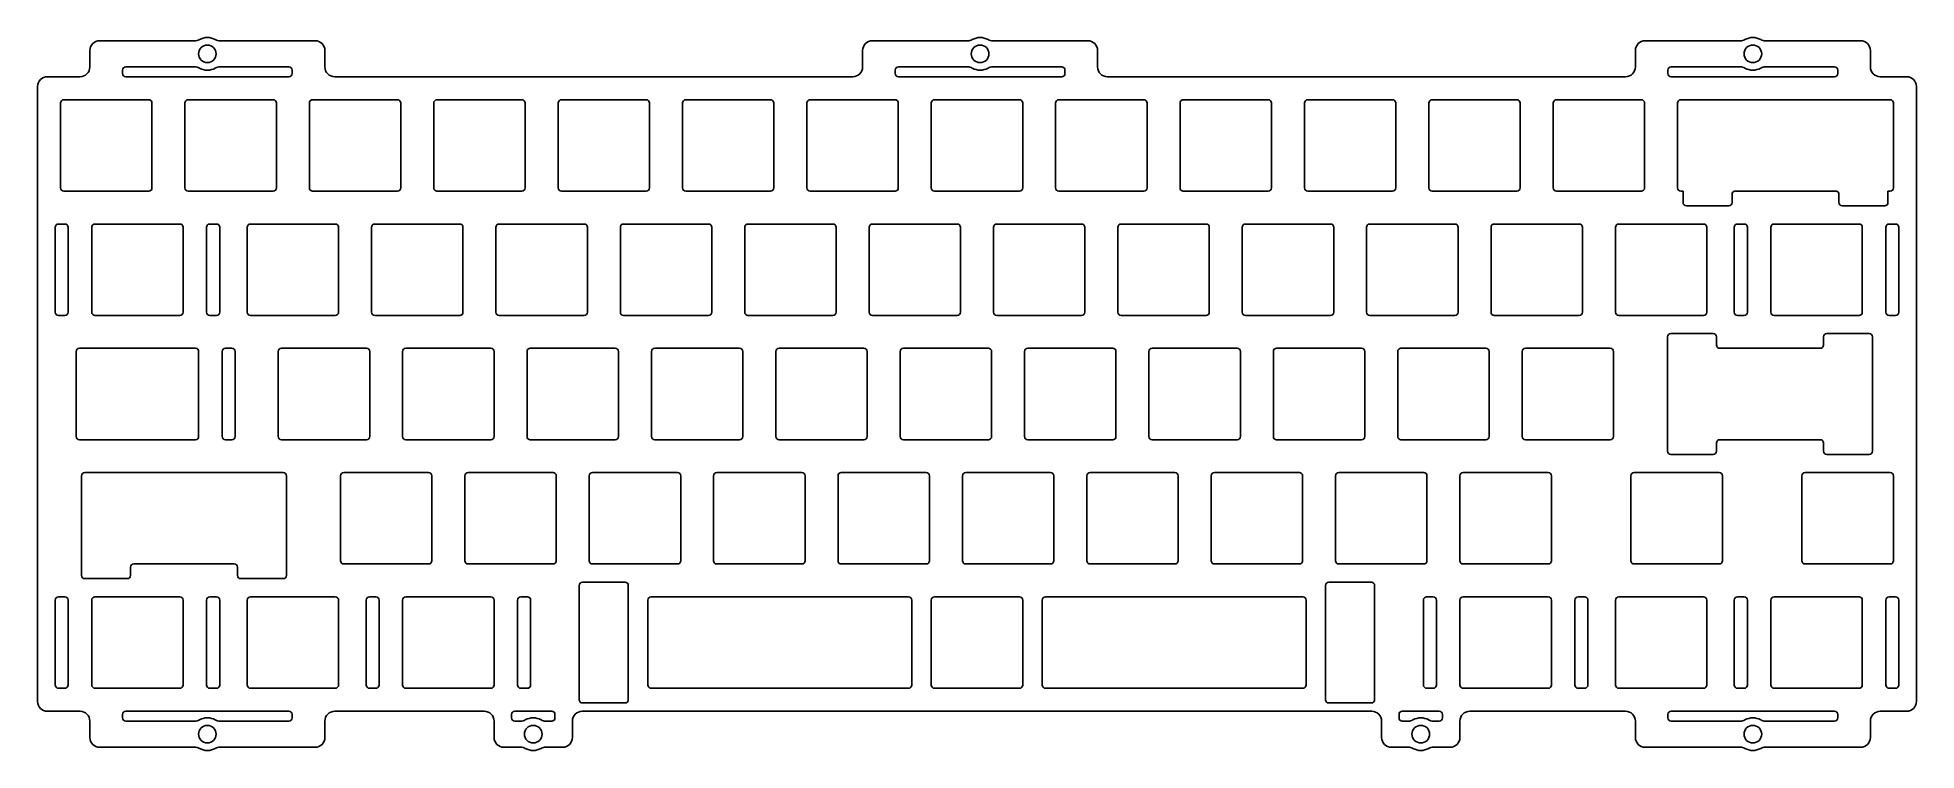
# Model space of a CAD drawing. Extents: x -144 to 143, y -55 to 55.
import ezdxf

# ---------------------------------------------------------------- set-up
doc = ezdxf.new("R2010")
doc.units = 0
doc.header["$MEASUREMENT"] = 0
doc.layers.add('VISIBLE', color=7, linetype='CONTINUOUS')

msp = doc.modelspace()

# ---------------------------------------------------------------- linework, layer by layer
at = {"layer": 'VISIBLE'}
for p, q in [((-136.35, 52.63), (-136.35, 50.13)), ((-120.29, 54.13), (-134.85, 54.13)), ((-101.85, 54.13), (-116.41, 54.13)), ((-100.35, 52.63), (-100.35, 50.13)), ((-18, 52.63), (-18, 50.13)), ((-1.94, 54.13), (-16.5, 54.13)), ((16.5, 54.13), (1.94, 54.13)), ((18, 52.63), (18, 50.13)), ((100.35, 52.63), (100.35, 50.13)), ((116.41, 54.13), (101.85, 54.13)), ((134.85, 54.13), (120.29, 54.13)), ((136.35, 52.63), (136.35, 50.13)), ((-131.35, 49.63), (-131.35, 49.13)), ((-120.29, 50.13), (-130.85, 50.13)), ((-105.85, 50.13), (-116.41, 50.13)), ((-105.35, 49.63), (-105.35, 49.13)), ((-13, 49.63), (-13, 49.13)), ((-1.94, 50.13), (-12.5, 50.13)), ((12.5, 50.13), (1.94, 50.13)), ((13, 49.63), (13, 49.13)), ((105.35, 49.63), (105.35, 49.13)), ((116.41, 50.13), (105.85, 50.13)), ((130.85, 50.13), (120.29, 50.13)), ((131.35, 49.63), (131.35, 49.13)), ((-144.35, -47.13), (-144.35, 47.13)), ((-142.85, 48.63), (-137.85, 48.63)), ((-130.85, 48.63), (-105.85, 48.63)), ((-98.85, 48.63), (-19.5, 48.63)), ((-12.5, 48.63), (12.5, 48.63)), ((19.5, 48.63), (98.85, 48.63)), ((105.85, 48.63), (130.85, 48.63)), ((137.85, 48.63), (141.9, 48.63)), ((143.4, -47.13), (143.4, 47.13)), ((-140.83, 44.6), (-140.83, 31.6)), ((-140.33, 45.1), (-127.33, 45.1)), ((-126.83, 44.6), (-126.83, 31.6)), ((-121.78, 44.6), (-121.78, 31.6)), ((-121.28, 45.1), (-108.28, 45.1)), ((-107.78, 44.6), (-107.78, 31.6)), ((-102.73, 44.6), (-102.73, 31.6)), ((-102.23, 45.1), (-89.23, 45.1)), ((-88.73, 44.6), (-88.73, 31.6)), ((-83.68, 44.6), (-83.68, 31.6)), ((-83.18, 45.1), (-70.18, 45.1)), ((-69.68, 44.6), (-69.68, 31.6)), ((-64.63, 44.6), (-64.63, 31.6)), ((-64.13, 45.1), (-51.13, 45.1)), ((-50.63, 44.6), (-50.63, 31.6)), ((-45.58, 44.6), (-45.58, 31.6)), ((-45.08, 45.1), (-32.08, 45.1)), ((-31.58, 44.6), (-31.58, 31.6)), ((-26.53, 44.6), (-26.53, 31.6)), ((-26.03, 45.1), (-13.03, 45.1)), ((-12.53, 44.6), (-12.53, 31.6)), ((-7.48, 44.6), (-7.48, 31.6)), ((-6.98, 45.1), (6.02, 45.1)), ((6.52, 44.6), (6.52, 31.6)), ((11.57, 44.6), (11.57, 31.6)), ((12.07, 45.1), (25.07, 45.1)), ((25.57, 44.6), (25.57, 31.6)), ((30.62, 44.6), (30.62, 31.6)), ((31.12, 45.1), (44.12, 45.1)), ((44.62, 44.6), (44.62, 31.6)), ((49.67, 44.6), (49.67, 31.6)), ((50.17, 45.1), (63.17, 45.1)), ((63.67, 44.6), (63.67, 31.6)), ((68.72, 44.6), (68.72, 31.6)), ((69.22, 45.1), (82.22, 45.1)), ((82.72, 44.6), (82.72, 31.6)), ((87.77, 44.6), (87.77, 31.6)), ((88.27, 45.1), (101.27, 45.1)), ((101.77, 44.6), (101.77, 31.6)), ((106.82, 44.6), (106.82, 31.6)), ((107.32, 45.1), (139.37, 45.1)), ((139.87, 44.6), (139.87, 31.6)), ((-140.33, 31.1), (-127.33, 31.1)), ((-121.28, 31.1), (-108.28, 31.1)), ((-102.23, 31.1), (-89.23, 31.1)), ((-83.18, 31.1), (-70.18, 31.1)), ((-64.13, 31.1), (-51.13, 31.1)), ((-45.08, 31.1), (-32.08, 31.1)), ((-26.03, 31.1), (-13.03, 31.1)), ((-6.98, 31.1), (6.02, 31.1)), ((12.07, 31.1), (25.07, 31.1)), ((31.12, 31.1), (44.12, 31.1)), ((50.17, 31.1), (63.17, 31.1)), ((69.22, 31.1), (82.22, 31.1)), ((88.27, 31.1), (101.27, 31.1)), ((107.32, 31.1), (107.66, 31.1)), ((107.66, 31.1), (107.66, 29.35)), ((108.16, 28.85), (114.66, 28.85)), ((115.16, 30.6), (115.16, 29.35)), ((115.66, 31.1), (131.04, 31.1)), ((131.54, 30.6), (131.54, 29.35)), ((132.04, 28.85), (138.54, 28.85)), ((139.04, 31.1), (139.37, 31.1)), ((139.04, 31.1), (139.04, 29.35)), ((-140.16, 26.05), (-141.16, 26.05)), ((-135.56, 26.05), (-122.56, 26.05)), ((-117.96, 26.05), (-116.96, 26.05)), ((-111.75, 26.05), (-98.75, 26.05)), ((-92.7, 26.05), (-79.7, 26.05)), ((-73.65, 26.05), (-60.65, 26.05)), ((-54.6, 26.05), (-41.6, 26.05)), ((-35.55, 26.05), (-22.55, 26.05)), ((-16.5, 26.05), (-3.5, 26.05)), ((2.55, 26.05), (15.55, 26.05)), ((21.6, 26.05), (34.6, 26.05)), ((40.65, 26.05), (53.65, 26.05)), ((59.7, 26.05), (72.7, 26.05)), ((78.75, 26.05), (91.75, 26.05)), ((97.8, 26.05), (110.8, 26.05)), ((116.01, 26.05), (117.01, 26.05)), ((121.61, 26.05), (134.61, 26.05)), ((139.21, 26.05), (140.21, 26.05)), ((-141.66, 25.55), (-141.66, 12.55)), ((-139.66, 25.55), (-139.66, 12.55)), ((-136.06, 25.55), (-136.06, 12.55)), ((-122.06, 25.55), (-122.06, 12.55)), ((-118.46, 25.55), (-118.46, 12.55)), ((-116.46, 25.55), (-116.46, 12.55)), ((-112.25, 25.55), (-112.25, 12.55)), ((-98.25, 25.55), (-98.25, 12.55)), ((-93.2, 25.55), (-93.2, 12.55)), ((-79.2, 25.55), (-79.2, 12.55)), ((-74.15, 25.55), (-74.15, 12.55)), ((-60.15, 25.55), (-60.15, 12.55)), ((-55.1, 25.55), (-55.1, 12.55)), ((-41.1, 25.55), (-41.1, 12.55)), ((-36.05, 25.55), (-36.05, 12.55)), ((-22.05, 25.55), (-22.05, 12.55)), ((-17, 25.55), (-17, 12.55)), ((-3, 25.55), (-3, 12.55)), ((2.05, 25.55), (2.05, 12.55)), ((16.05, 25.55), (16.05, 12.55)), ((21.1, 25.55), (21.1, 12.55)), ((35.1, 25.55), (35.1, 12.55)), ((40.15, 25.55), (40.15, 12.55)), ((54.15, 25.55), (54.15, 12.55)), ((59.2, 25.55), (59.2, 12.55)), ((73.2, 25.55), (73.2, 12.55)), ((78.25, 25.55), (78.25, 12.55)), ((92.25, 25.55), (92.25, 12.55)), ((97.3, 25.55), (97.3, 12.55)), ((111.3, 25.55), (111.3, 12.55)), ((115.51, 25.55), (115.51, 12.55)), ((117.51, 25.55), (117.51, 12.55)), ((121.11, 25.55), (121.11, 12.55)), ((135.11, 25.55), (135.11, 12.55)), ((138.71, 25.55), (138.71, 12.55)), ((140.71, 25.55), (140.71, 12.55)), ((-140.16, 12.05), (-141.16, 12.05)), ((-135.56, 12.05), (-122.56, 12.05)), ((-117.96, 12.05), (-116.96, 12.05)), ((-111.75, 12.05), (-98.75, 12.05)), ((-92.7, 12.05), (-79.7, 12.05)), ((-73.65, 12.05), (-60.65, 12.05)), ((-54.6, 12.05), (-41.6, 12.05)), ((-35.55, 12.05), (-22.55, 12.05)), ((-16.5, 12.05), (-3.5, 12.05)), ((2.55, 12.05), (15.55, 12.05)), ((21.6, 12.05), (34.6, 12.05)), ((40.65, 12.05), (53.65, 12.05)), ((59.7, 12.05), (72.7, 12.05)), ((78.75, 12.05), (91.75, 12.05)), ((97.8, 12.05), (110.8, 12.05)), ((116.01, 12.05), (117.01, 12.05)), ((121.61, 12.05), (134.61, 12.05)), ((139.21, 12.05), (140.21, 12.05)), ((105.28, 8.75), (105.28, -8.75)), ((105.78, 9.25), (112.28, 9.25)), ((112.78, 8.75), (112.78, 7.5)), ((129.16, 8.75), (129.16, 7.5)), ((129.66, 9.25), (136.16, 9.25)), ((136.66, 8.75), (136.66, -8.75)), ((-138.44, 6.5), (-138.44, -6.5)), ((-137.94, 7), (-120.18, 7)), ((-119.68, 6.5), (-119.68, -6.5)), ((-116.08, 6.5), (-116.08, -6.5)), ((-115.58, 7), (-114.58, 7)), ((-114.08, 6.5), (-114.08, -6.5)), ((-107.49, 6.5), (-107.49, -6.5)), ((-106.99, 7), (-93.99, 7)), ((-93.49, 6.5), (-93.49, -6.5)), ((-88.44, 6.5), (-88.44, -6.5)), ((-87.94, 7), (-74.94, 7)), ((-74.44, 6.5), (-74.44, -6.5)), ((-69.39, 6.5), (-69.39, -6.5)), ((-68.89, 7), (-55.89, 7)), ((-55.39, 6.5), (-55.39, -6.5)), ((-50.34, 6.5), (-50.34, -6.5)), ((-49.84, 7), (-36.84, 7)), ((-36.34, 6.5), (-36.34, -6.5)), ((-31.29, 6.5), (-31.29, -6.5)), ((-30.79, 7), (-17.79, 7)), ((-17.29, 6.5), (-17.29, -6.5)), ((-12.24, 6.5), (-12.24, -6.5)), ((-11.74, 7), (1.26, 7)), ((1.76, 6.5), (1.76, -6.5)), ((6.81, 6.5), (6.81, -6.5)), ((7.31, 7), (20.31, 7)), ((20.81, 6.5), (20.81, -6.5)), ((25.86, 6.5), (25.86, -6.5)), ((26.36, 7), (39.36, 7)), ((39.86, 6.5), (39.86, -6.5)), ((44.91, 6.5), (44.91, -6.5)), ((45.41, 7), (58.41, 7)), ((58.91, 6.5), (58.91, -6.5)), ((63.96, 6.5), (63.96, -6.5)), ((64.46, 7), (77.46, 7)), ((77.96, 6.5), (77.96, -6.5)), ((83.01, 6.5), (83.01, -6.5)), ((83.51, 7), (96.51, 7)), ((97.01, 6.5), (97.01, -6.5)), ((113.28, 7), (128.66, 7)), ((-137.94, -7), (-120.18, -7)), ((-115.58, -7), (-114.58, -7)), ((-106.99, -7), (-93.99, -7)), ((-87.94, -7), (-74.94, -7)), ((-68.89, -7), (-55.89, -7)), ((-49.84, -7), (-36.84, -7)), ((-30.79, -7), (-17.79, -7)), ((-11.74, -7), (1.26, -7)), ((7.31, -7), (20.31, -7)), ((26.36, -7), (39.36, -7)), ((45.41, -7), (58.41, -7)), ((64.46, -7), (77.46, -7)), ((83.51, -7), (96.51, -7)), ((112.78, -7.5), (112.78, -8.75)), ((113.28, -7), (128.66, -7)), ((129.16, -7.5), (129.16, -8.75)), ((105.78, -9.25), (112.28, -9.25)), ((129.66, -9.25), (136.16, -9.25)), ((-137.61, -12.55), (-137.61, -27.8)), ((-137.11, -12.05), (-106.73, -12.05)), ((-106.23, -12.55), (-106.23, -27.8)), ((-97.96, -12.55), (-97.96, -25.55)), ((-97.46, -12.05), (-84.46, -12.05)), ((-83.96, -12.55), (-83.96, -25.55)), ((-78.91, -12.55), (-78.91, -25.55)), ((-78.41, -12.05), (-65.41, -12.05)), ((-64.91, -12.55), (-64.91, -25.55)), ((-59.86, -12.55), (-59.86, -25.55)), ((-59.36, -12.05), (-46.36, -12.05)), ((-45.86, -12.55), (-45.86, -25.55)), ((-40.81, -12.55), (-40.81, -25.55)), ((-40.31, -12.05), (-27.31, -12.05)), ((-26.81, -12.55), (-26.81, -25.55)), ((-21.76, -12.55), (-21.76, -25.55)), ((-21.26, -12.05), (-8.26, -12.05)), ((-7.76, -12.55), (-7.76, -25.55)), ((-2.71, -12.55), (-2.71, -25.55)), ((-2.21, -12.05), (10.79, -12.05)), ((11.29, -12.55), (11.29, -25.55)), ((16.34, -12.55), (16.34, -25.55)), ((16.84, -12.05), (29.84, -12.05)), ((30.34, -12.55), (30.34, -25.55)), ((35.39, -12.55), (35.39, -25.55)), ((35.89, -12.05), (48.89, -12.05)), ((49.39, -12.55), (49.39, -25.55)), ((54.44, -12.55), (54.44, -25.55)), ((54.94, -12.05), (67.94, -12.05)), ((68.44, -12.55), (68.44, -25.55)), ((73.49, -12.55), (73.49, -25.55)), ((73.99, -12.05), (86.99, -12.05)), ((87.49, -12.55), (87.49, -25.55)), ((99.68, -12.55), (99.68, -25.55)), ((100.18, -12.05), (113.18, -12.05)), ((113.68, -12.55), (113.68, -25.55)), ((125.87, -12.55), (125.87, -25.55)), ((126.37, -12.05), (139.37, -12.05)), ((139.87, -12.55), (139.87, -25.55)), ((-137.11, -28.3), (-130.61, -28.3)), ((-130.11, -26.55), (-130.11, -27.8)), ((-129.61, -26.05), (-114.23, -26.05)), ((-113.73, -26.55), (-113.73, -27.8)), ((-113.23, -28.3), (-106.73, -28.3)), ((-97.46, -26.05), (-84.46, -26.05)), ((-78.41, -26.05), (-65.41, -26.05)), ((-59.36, -26.05), (-46.36, -26.05)), ((-40.31, -26.05), (-27.31, -26.05)), ((-21.26, -26.05), (-8.26, -26.05)), ((-2.21, -26.05), (10.79, -26.05)), ((16.84, -26.05), (29.84, -26.05)), ((35.89, -26.05), (48.89, -26.05)), ((54.94, -26.05), (67.94, -26.05)), ((73.99, -26.05), (86.99, -26.05)), ((100.18, -26.05), (113.18, -26.05)), ((126.37, -26.05), (139.37, -26.05)), ((-141.66, -31.6), (-141.66, -44.6)), ((-140.16, -31.1), (-141.16, -31.1)), ((-139.66, -31.6), (-139.66, -44.6)), ((-136.06, -31.6), (-136.06, -44.6)), ((-135.56, -31.1), (-122.56, -31.1)), ((-122.06, -31.6), (-122.06, -44.6)), ((-118.46, -31.6), (-118.46, -44.6)), ((-117.96, -31.1), (-116.96, -31.1)), ((-116.46, -31.6), (-116.46, -44.6)), ((-112.25, -31.6), (-112.25, -44.6)), ((-111.75, -31.1), (-98.75, -31.1)), ((-98.25, -31.6), (-98.25, -44.6)), ((-94.04, -31.6), (-94.04, -44.6)), ((-93.54, -31.1), (-92.54, -31.1)), ((-92.04, -31.6), (-92.04, -44.6)), ((-88.44, -31.6), (-88.44, -44.6)), ((-87.94, -31.1), (-74.94, -31.1)), ((-74.44, -31.6), (-74.44, -44.6)), ((-70.84, -31.6), (-70.84, -44.6)), ((-70.34, -31.1), (-69.34, -31.1)), ((-68.84, -31.6), (-68.84, -44.6)), ((-61.38, -29.35), (-61.38, -46.85)), ((-60.88, -28.85), (-54.38, -28.85)), ((-53.88, -29.35), (-53.88, -46.85)), ((-50.88, -31.6), (-50.88, -44.6)), ((-10.98, -31.1), (-50.38, -31.1)), ((-10.48, -31.6), (-10.48, -44.6)), ((-7.48, -31.6), (-7.48, -44.6)), ((-6.98, -31.1), (6.02, -31.1)), ((6.52, -31.6), (6.52, -44.6)), ((9.52, -31.6), (9.52, -44.6)), ((10.02, -31.1), (49.42, -31.1)), ((49.92, -31.6), (49.92, -44.6)), ((52.92, -29.35), (52.92, -46.85)), ((53.42, -28.85), (59.92, -28.85)), ((60.42, -29.35), (60.42, -46.85)), ((67.89, -31.6), (67.89, -44.6)), ((68.39, -31.1), (69.39, -31.1)), ((69.89, -31.6), (69.89, -44.6)), ((73.49, -31.6), (73.49, -44.6)), ((73.99, -31.1), (86.99, -31.1)), ((87.49, -31.6), (87.49, -44.6)), ((91.09, -31.6), (91.09, -44.6)), ((91.59, -31.1), (92.59, -31.1)), ((93.09, -31.6), (93.09, -44.6)), ((97.3, -31.6), (97.3, -44.6)), ((97.8, -31.1), (110.8, -31.1)), ((111.3, -31.6), (111.3, -44.6)), ((115.51, -31.6), (115.51, -44.6)), ((116.01, -31.1), (117.01, -31.1)), ((117.51, -31.6), (117.51, -44.6)), ((121.11, -31.6), (121.11, -44.6)), ((121.61, -31.1), (134.61, -31.1)), ((135.11, -31.6), (135.11, -44.6)), ((138.71, -31.6), (138.71, -44.6)), ((139.21, -31.1), (140.21, -31.1)), ((140.71, -31.6), (140.71, -44.6)), ((-140.16, -45.1), (-141.16, -45.1)), ((-135.56, -45.1), (-122.56, -45.1)), ((-117.96, -45.1), (-116.96, -45.1)), ((-111.75, -45.1), (-98.75, -45.1)), ((-93.54, -45.1), (-92.54, -45.1)), ((-87.94, -45.1), (-74.94, -45.1)), ((-70.34, -45.1), (-69.34, -45.1)), ((-10.98, -45.1), (-50.38, -45.1)), ((-6.98, -45.1), (6.02, -45.1)), ((10.02, -45.1), (49.42, -45.1)), ((68.39, -45.1), (69.39, -45.1)), ((73.99, -45.1), (86.99, -45.1)), ((91.59, -45.1), (92.59, -45.1)), ((97.8, -45.1), (110.8, -45.1)), ((116.01, -45.1), (117.01, -45.1)), ((121.61, -45.1), (134.61, -45.1)), ((139.21, -45.1), (140.21, -45.1)), ((-142.85, -48.63), (-137.85, -48.63)), ((-130.85, -48.63), (-105.85, -48.63)), ((-98.85, -48.63), (-75.94, -48.63)), ((-71.27, -48.63), (-65.61, -48.63)), ((-60.94, -48.63), (59.99, -48.63)), ((-60.88, -47.35), (-54.38, -47.35)), ((53.42, -47.35), (59.92, -47.35)), ((64.66, -48.63), (70.31, -48.63)), ((74.99, -48.63), (98.85, -48.63)), ((105.85, -48.63), (130.85, -48.63)), ((137.85, -48.63), (141.9, -48.63)), ((-136.35, -52.63), (-136.35, -50.13)), ((-131.35, -49.63), (-131.35, -49.13)), ((-130.85, -50.13), (-120.29, -50.13)), ((-116.41, -50.13), (-105.85, -50.13)), ((-105.35, -49.63), (-105.35, -49.13)), ((-100.35, -52.63), (-100.35, -50.13)), ((-74.44, -50.13), (-74.44, -52.63)), ((-71.77, -49.13), (-71.77, -49.63)), ((-71.27, -50.13), (-70.38, -50.13)), ((-66.5, -50.13), (-65.61, -50.13)), ((-65.11, -49.13), (-65.11, -49.63)), ((-62.44, -50.13), (-62.44, -52.63)), ((61.49, -50.13), (61.49, -52.63)), ((64.16, -49.13), (64.16, -49.63)), ((64.66, -50.13), (65.55, -50.13)), ((69.42, -50.13), (70.31, -50.13)), ((70.81, -49.13), (70.81, -49.63)), ((73.49, -50.13), (73.49, -52.63)), ((100.35, -52.63), (100.35, -50.13)), ((105.35, -49.63), (105.35, -49.13)), ((105.85, -50.13), (116.41, -50.13)), ((120.29, -50.13), (130.85, -50.13)), ((131.35, -49.63), (131.35, -49.13)), ((136.35, -52.63), (136.35, -50.13)), ((-134.85, -54.13), (-120.29, -54.13)), ((-116.41, -54.13), (-101.85, -54.13)), ((-72.94, -54.13), (-70.38, -54.13)), ((-66.5, -54.13), (-63.94, -54.13)), ((62.99, -54.13), (65.55, -54.13)), ((69.42, -54.13), (71.99, -54.13)), ((101.85, -54.13), (116.41, -54.13)), ((120.29, -54.13), (134.85, -54.13))]:
    msp.add_line(p, q, dxfattribs=at)
for centre in [(-118.35, 52.13), (0, 52.13), (118.35, 52.13), (-118.35, -52.13), (-68.44, -52.13), (67.49, -52.13), (118.35, -52.13)]:
    msp.add_circle(centre, 1.35, dxfattribs=at)
for centre, radius, start, end in [((-134.85, 52.63), 1.5, 90, 180), ((-120.29, 55.63), 1.5, 270, 298.955), ((-118.35, 52.13), 2.5, 61.045, 118.955), ((-116.41, 55.63), 1.5, 241.045, 270), ((-101.85, 52.63), 1.5, 0, 90), ((-16.5, 52.63), 1.5, 90, 180), ((-1.94, 55.63), 1.5, 270, 298.955), ((0, 52.13), 2.5, 61.045, 118.955), ((1.94, 55.63), 1.5, 241.045, 270), ((16.5, 52.63), 1.5, 0, 90), ((101.85, 52.63), 1.5, 90, 180), ((116.41, 55.63), 1.5, 270, 298.955), ((118.35, 52.13), 2.5, 61.045, 118.955), ((120.29, 55.63), 1.5, 241.045, 270), ((134.85, 52.63), 1.5, 0, 90), ((-137.85, 50.13), 1.5, 270, 0), ((-130.85, 49.63), 0.5, 90, 180), ((-130.85, 49.13), 0.5, 180, 270), ((-120.29, 48.63), 1.5, 61.045, 90), ((-118.35, 52.13), 2.5, 241.045, 298.955), ((-116.41, 48.63), 1.5, 90, 118.955), ((-105.85, 49.63), 0.5, 0, 90), ((-105.85, 49.13), 0.5, 270, 0), ((-98.85, 50.13), 1.5, 180, 270), ((-19.5, 50.13), 1.5, 270, 0), ((-12.5, 49.63), 0.5, 90, 180), ((-12.5, 49.13), 0.5, 180, 270), ((-1.94, 48.63), 1.5, 61.045, 90), ((0, 52.13), 2.5, 241.045, 298.955), ((1.94, 48.63), 1.5, 90, 118.955), ((12.5, 49.63), 0.5, 0, 90), ((12.5, 49.13), 0.5, 270, 0), ((19.5, 50.13), 1.5, 180, 270), ((98.85, 50.13), 1.5, 270, 0), ((105.85, 49.63), 0.5, 90, 180), ((105.85, 49.13), 0.5, 180, 270), ((116.41, 48.63), 1.5, 61.045, 90), ((118.35, 52.13), 2.5, 241.045, 298.955), ((120.29, 48.63), 1.5, 90, 118.955), ((130.85, 49.63), 0.5, 0, 90), ((130.85, 49.13), 0.5, 270, 0), ((137.85, 50.13), 1.5, 180, 270), ((-142.85, 47.13), 1.5, 90, 180), ((141.9, 47.13), 1.5, 0, 90), ((-140.33, 44.6), 0.5, 90, 180), ((-127.33, 44.6), 0.5, 0, 90), ((-121.28, 44.6), 0.5, 90, 180), ((-108.28, 44.6), 0.5, 0, 90), ((-102.23, 44.6), 0.5, 90, 180), ((-89.23, 44.6), 0.5, 0, 90), ((-83.18, 44.6), 0.5, 90, 180), ((-70.18, 44.6), 0.5, 0, 90), ((-64.13, 44.6), 0.5, 90, 180), ((-51.13, 44.6), 0.5, 0, 90), ((-45.08, 44.6), 0.5, 90, 180), ((-32.08, 44.6), 0.5, 0, 90), ((-26.03, 44.6), 0.5, 90, 180), ((-13.03, 44.6), 0.5, 0, 90), ((-6.98, 44.6), 0.5, 90, 180), ((6.02, 44.6), 0.5, 0, 90), ((12.07, 44.6), 0.5, 90, 180), ((25.07, 44.6), 0.5, 0, 90), ((31.12, 44.6), 0.5, 90, 180), ((44.12, 44.6), 0.5, 0, 90), ((50.17, 44.6), 0.5, 90, 180), ((63.17, 44.6), 0.5, 0, 90), ((69.22, 44.6), 0.5, 90, 180), ((82.22, 44.6), 0.5, 0, 90), ((88.27, 44.6), 0.5, 90, 180), ((101.27, 44.6), 0.5, 0, 90), ((107.32, 44.6), 0.5, 90, 180), ((139.37, 44.6), 0.5, 0, 90), ((-140.33, 31.6), 0.5, 180, 270), ((-127.33, 31.6), 0.5, 270, 0), ((-121.28, 31.6), 0.5, 180, 270), ((-108.28, 31.6), 0.5, 270, 0), ((-102.23, 31.6), 0.5, 180, 270), ((-89.23, 31.6), 0.5, 270, 0), ((-83.18, 31.6), 0.5, 180, 270), ((-70.18, 31.6), 0.5, 270, 0), ((-64.13, 31.6), 0.5, 180, 270), ((-51.13, 31.6), 0.5, 270, 0), ((-45.08, 31.6), 0.5, 180, 270), ((-32.08, 31.6), 0.5, 270, 0), ((-26.03, 31.6), 0.5, 180, 270), ((-13.03, 31.6), 0.5, 270, 0), ((-6.98, 31.6), 0.5, 180, 270), ((6.02, 31.6), 0.5, 270, 0), ((12.07, 31.6), 0.5, 180, 270), ((25.07, 31.6), 0.5, 270, 0), ((31.12, 31.6), 0.5, 180, 270), ((44.12, 31.6), 0.5, 270, 0), ((50.17, 31.6), 0.5, 180, 270), ((63.17, 31.6), 0.5, 270, 0), ((69.22, 31.6), 0.5, 180, 270), ((82.22, 31.6), 0.5, 270, 0), ((88.27, 31.6), 0.5, 180, 270), ((101.27, 31.6), 0.5, 270, 0), ((107.32, 31.6), 0.5, 180, 270), ((108.16, 29.35), 0.5, 180, 270), ((114.66, 29.35), 0.5, 270, 0), ((115.66, 30.6), 0.5, 90, 180), ((131.04, 30.6), 0.5, 0, 90), ((132.04, 29.35), 0.5, 180, 270), ((138.54, 29.35), 0.5, 270, 0), ((139.37, 31.6), 0.5, 270, 0), ((-141.16, 25.55), 0.5, 90, 180), ((-140.16, 25.55), 0.5, 0, 90), ((-135.56, 25.55), 0.5, 90, 180), ((-122.56, 25.55), 0.5, 0, 90), ((-117.96, 25.55), 0.5, 90, 180), ((-116.96, 25.55), 0.5, 0, 90), ((-111.75, 25.55), 0.5, 90, 180), ((-98.75, 25.55), 0.5, 0, 90), ((-92.7, 25.55), 0.5, 90, 180), ((-79.7, 25.55), 0.5, 0, 90), ((-73.65, 25.55), 0.5, 90, 180), ((-60.65, 25.55), 0.5, 0, 90), ((-54.6, 25.55), 0.5, 90, 180), ((-41.6, 25.55), 0.5, 0, 90), ((-35.55, 25.55), 0.5, 90, 180), ((-22.55, 25.55), 0.5, 0, 90), ((-16.5, 25.55), 0.5, 90, 180), ((-3.5, 25.55), 0.5, 0, 90), ((2.55, 25.55), 0.5, 90, 180), ((15.55, 25.55), 0.5, 0, 90), ((21.6, 25.55), 0.5, 90, 180), ((34.6, 25.55), 0.5, 0, 90), ((40.65, 25.55), 0.5, 90, 180), ((53.65, 25.55), 0.5, 0, 90), ((59.7, 25.55), 0.5, 90, 180), ((72.7, 25.55), 0.5, 0, 90), ((78.75, 25.55), 0.5, 90, 180), ((91.75, 25.55), 0.5, 0, 90), ((97.8, 25.55), 0.5, 90, 180), ((110.8, 25.55), 0.5, 0, 90), ((116.01, 25.55), 0.5, 90, 180), ((117.01, 25.55), 0.5, 0, 90), ((121.61, 25.55), 0.5, 90, 180), ((134.61, 25.55), 0.5, 0, 90), ((139.21, 25.55), 0.5, 90, 180), ((140.21, 25.55), 0.5, 0, 90), ((-141.16, 12.55), 0.5, 180, 270), ((-140.16, 12.55), 0.5, 270, 0), ((-135.56, 12.55), 0.5, 180, 270), ((-122.56, 12.55), 0.5, 270, 0), ((-117.96, 12.55), 0.5, 180, 270), ((-116.96, 12.55), 0.5, 270, 0), ((-111.75, 12.55), 0.5, 180, 270), ((-98.75, 12.55), 0.5, 270, 0), ((-92.7, 12.55), 0.5, 180, 270), ((-79.7, 12.55), 0.5, 270, 0), ((-73.65, 12.55), 0.5, 180, 270), ((-60.65, 12.55), 0.5, 270, 0), ((-54.6, 12.55), 0.5, 180, 270), ((-41.6, 12.55), 0.5, 270, 0), ((-35.55, 12.55), 0.5, 180, 270), ((-22.55, 12.55), 0.5, 270, 0), ((-16.5, 12.55), 0.5, 180, 270), ((-3.5, 12.55), 0.5, 270, 0), ((2.55, 12.55), 0.5, 180, 270), ((15.55, 12.55), 0.5, 270, 0), ((21.6, 12.55), 0.5, 180, 270), ((34.6, 12.55), 0.5, 270, 0), ((40.65, 12.55), 0.5, 180, 270), ((53.65, 12.55), 0.5, 270, 0), ((59.7, 12.55), 0.5, 180, 270), ((72.7, 12.55), 0.5, 270, 0), ((78.75, 12.55), 0.5, 180, 270), ((91.75, 12.55), 0.5, 270, 0), ((97.8, 12.55), 0.5, 180, 270), ((110.8, 12.55), 0.5, 270, 0), ((116.01, 12.55), 0.5, 180, 270), ((117.01, 12.55), 0.5, 270, 0), ((121.61, 12.55), 0.5, 180, 270), ((134.61, 12.55), 0.5, 270, 0), ((139.21, 12.55), 0.5, 180, 270), ((140.21, 12.55), 0.5, 270, 0), ((105.78, 8.75), 0.5, 90, 180), ((112.28, 8.75), 0.5, 0, 90), ((129.66, 8.75), 0.5, 90, 180), ((136.16, 8.75), 0.5, 0, 90), ((-137.94, 6.5), 0.5, 90, 180), ((-120.18, 6.5), 0.5, 0, 90), ((-115.58, 6.5), 0.5, 90, 180), ((-114.58, 6.5), 0.5, 0, 90), ((-106.99, 6.5), 0.5, 90, 180), ((-93.99, 6.5), 0.5, 0, 90), ((-87.94, 6.5), 0.5, 90, 180), ((-74.94, 6.5), 0.5, 0, 90), ((-68.89, 6.5), 0.5, 90, 180), ((-55.89, 6.5), 0.5, 0, 90), ((-49.84, 6.5), 0.5, 90, 180), ((-36.84, 6.5), 0.5, 0, 90), ((-30.79, 6.5), 0.5, 90, 180), ((-17.79, 6.5), 0.5, 0, 90), ((-11.74, 6.5), 0.5, 90, 180), ((1.26, 6.5), 0.5, 0, 90), ((7.31, 6.5), 0.5, 90, 180), ((20.31, 6.5), 0.5, 0, 90), ((26.36, 6.5), 0.5, 90, 180), ((39.36, 6.5), 0.5, 0, 90), ((45.41, 6.5), 0.5, 90, 180), ((58.41, 6.5), 0.5, 0, 90), ((64.46, 6.5), 0.5, 90, 180), ((77.46, 6.5), 0.5, 0, 90), ((83.51, 6.5), 0.5, 90, 180), ((96.51, 6.5), 0.5, 0, 90), ((113.28, 7.5), 0.5, 180, 270), ((128.66, 7.5), 0.5, 270, 0), ((-137.94, -6.5), 0.5, 180, 270), ((-120.18, -6.5), 0.5, 270, 0), ((-115.58, -6.5), 0.5, 180, 270), ((-114.58, -6.5), 0.5, 270, 0), ((-106.99, -6.5), 0.5, 180, 270), ((-93.99, -6.5), 0.5, 270, 0), ((-87.94, -6.5), 0.5, 180, 270), ((-74.94, -6.5), 0.5, 270, 0), ((-68.89, -6.5), 0.5, 180, 270), ((-55.89, -6.5), 0.5, 270, 0), ((-49.84, -6.5), 0.5, 180, 270), ((-36.84, -6.5), 0.5, 270, 0), ((-30.79, -6.5), 0.5, 180, 270), ((-17.79, -6.5), 0.5, 270, 0), ((-11.74, -6.5), 0.5, 180, 270), ((1.26, -6.5), 0.5, 270, 0), ((7.31, -6.5), 0.5, 180, 270), ((20.31, -6.5), 0.5, 270, 0), ((26.36, -6.5), 0.5, 180, 270), ((39.36, -6.5), 0.5, 270, 0), ((45.41, -6.5), 0.5, 180, 270), ((58.41, -6.5), 0.5, 270, 0), ((64.46, -6.5), 0.5, 180, 270), ((77.46, -6.5), 0.5, 270, 0), ((83.51, -6.5), 0.5, 180, 270), ((96.51, -6.5), 0.5, 270, 0), ((113.28, -7.5), 0.5, 90, 180), ((128.66, -7.5), 0.5, 0, 90), ((105.78, -8.75), 0.5, 180, 270), ((112.28, -8.75), 0.5, 270, 0), ((129.66, -8.75), 0.5, 180, 270), ((136.16, -8.75), 0.5, 270, 0), ((-137.11, -12.55), 0.5, 90, 180), ((-106.73, -12.55), 0.5, 0, 90), ((-97.46, -12.55), 0.5, 90, 180), ((-84.46, -12.55), 0.5, 0, 90), ((-78.41, -12.55), 0.5, 90, 180), ((-65.41, -12.55), 0.5, 0, 90), ((-59.36, -12.55), 0.5, 90, 180), ((-46.36, -12.55), 0.5, 0, 90), ((-40.31, -12.55), 0.5, 90, 180), ((-27.31, -12.55), 0.5, 0, 90), ((-21.26, -12.55), 0.5, 90, 180), ((-8.26, -12.55), 0.5, 0, 90), ((-2.21, -12.55), 0.5, 90, 180), ((10.79, -12.55), 0.5, 0, 90), ((16.84, -12.55), 0.5, 90, 180), ((29.84, -12.55), 0.5, 0, 90), ((35.89, -12.55), 0.5, 90, 180), ((48.89, -12.55), 0.5, 0, 90), ((54.94, -12.55), 0.5, 90, 180), ((67.94, -12.55), 0.5, 0, 90), ((73.99, -12.55), 0.5, 90, 180), ((86.99, -12.55), 0.5, 0, 90), ((100.18, -12.55), 0.5, 90, 180), ((113.18, -12.55), 0.5, 0, 90), ((126.37, -12.55), 0.5, 90, 180), ((139.37, -12.55), 0.5, 0, 90), ((-97.46, -25.55), 0.5, 180, 270), ((-84.46, -25.55), 0.5, 270, 0), ((-78.41, -25.55), 0.5, 180, 270), ((-65.41, -25.55), 0.5, 270, 0), ((-59.36, -25.55), 0.5, 180, 270), ((-46.36, -25.55), 0.5, 270, 0), ((-40.31, -25.55), 0.5, 180, 270), ((-27.31, -25.55), 0.5, 270, 0), ((-21.26, -25.55), 0.5, 180, 270), ((-8.26, -25.55), 0.5, 270, 0), ((-2.21, -25.55), 0.5, 180, 270), ((10.79, -25.55), 0.5, 270, 0), ((16.84, -25.55), 0.5, 180, 270), ((29.84, -25.55), 0.5, 270, 0), ((35.89, -25.55), 0.5, 180, 270), ((48.89, -25.55), 0.5, 270, 0), ((54.94, -25.55), 0.5, 180, 270), ((67.94, -25.55), 0.5, 270, 0), ((73.99, -25.55), 0.5, 180, 270), ((86.99, -25.55), 0.5, 270, 0), ((100.18, -25.55), 0.5, 180, 270), ((113.18, -25.55), 0.5, 270, 0), ((126.37, -25.55), 0.5, 180, 270), ((139.37, -25.55), 0.5, 270, 0), ((-137.11, -27.8), 0.5, 180, 270), ((-130.61, -27.8), 0.5, 270, 0), ((-129.61, -26.55), 0.5, 90, 180), ((-114.23, -26.55), 0.5, 0, 90), ((-113.23, -27.8), 0.5, 180, 270), ((-106.73, -27.8), 0.5, 270, 0), ((-141.16, -31.6), 0.5, 90, 180), ((-140.16, -31.6), 0.5, 0, 90), ((-135.56, -31.6), 0.5, 90, 180), ((-122.56, -31.6), 0.5, 0, 90), ((-117.96, -31.6), 0.5, 90, 180), ((-116.96, -31.6), 0.5, 0, 90), ((-111.75, -31.6), 0.5, 90, 180), ((-98.75, -31.6), 0.5, 0, 90), ((-93.54, -31.6), 0.5, 90, 180), ((-92.54, -31.6), 0.5, 0, 90), ((-87.94, -31.6), 0.5, 90, 180), ((-74.94, -31.6), 0.5, 0, 90), ((-70.34, -31.6), 0.5, 90, 180), ((-69.34, -31.6), 0.5, 0, 90), ((-60.88, -29.35), 0.5, 90, 180), ((-54.38, -29.35), 0.5, 0, 90), ((-50.38, -31.6), 0.5, 90, 180), ((-10.98, -31.6), 0.5, 0, 90), ((-6.98, -31.6), 0.5, 90, 180), ((6.02, -31.6), 0.5, 0, 90), ((10.02, -31.6), 0.5, 90, 180), ((49.42, -31.6), 0.5, 0, 90), ((53.42, -29.35), 0.5, 90, 180), ((59.92, -29.35), 0.5, 0, 90), ((68.39, -31.6), 0.5, 90, 180), ((69.39, -31.6), 0.5, 0, 90), ((73.99, -31.6), 0.5, 90, 180), ((86.99, -31.6), 0.5, 0, 90), ((91.59, -31.6), 0.5, 90, 180), ((92.59, -31.6), 0.5, 0, 90), ((97.8, -31.6), 0.5, 90, 180), ((110.8, -31.6), 0.5, 0, 90), ((116.01, -31.6), 0.5, 90, 180), ((117.01, -31.6), 0.5, 0, 90), ((121.61, -31.6), 0.5, 90, 180), ((134.61, -31.6), 0.5, 0, 90), ((139.21, -31.6), 0.5, 90, 180), ((140.21, -31.6), 0.5, 0, 90), ((-141.16, -44.6), 0.5, 180, 270), ((-140.16, -44.6), 0.5, 270, 0), ((-135.56, -44.6), 0.5, 180, 270), ((-122.56, -44.6), 0.5, 270, 0), ((-117.96, -44.6), 0.5, 180, 270), ((-116.96, -44.6), 0.5, 270, 0), ((-111.75, -44.6), 0.5, 180, 270), ((-98.75, -44.6), 0.5, 270, 0), ((-93.54, -44.6), 0.5, 180, 270), ((-92.54, -44.6), 0.5, 270, 0), ((-87.94, -44.6), 0.5, 180, 270), ((-74.94, -44.6), 0.5, 270, 0), ((-70.34, -44.6), 0.5, 180, 270), ((-69.34, -44.6), 0.5, 270, 0), ((-50.38, -44.6), 0.5, 180, 270), ((-10.98, -44.6), 0.5, 270, 0), ((-6.98, -44.6), 0.5, 180, 270), ((6.02, -44.6), 0.5, 270, 0), ((10.02, -44.6), 0.5, 180, 270), ((49.42, -44.6), 0.5, 270, 0), ((68.39, -44.6), 0.5, 180, 270), ((69.39, -44.6), 0.5, 270, 0), ((73.99, -44.6), 0.5, 180, 270), ((86.99, -44.6), 0.5, 270, 0), ((91.59, -44.6), 0.5, 180, 270), ((92.59, -44.6), 0.5, 270, 0), ((97.8, -44.6), 0.5, 180, 270), ((110.8, -44.6), 0.5, 270, 0), ((116.01, -44.6), 0.5, 180, 270), ((117.01, -44.6), 0.5, 270, 0), ((121.61, -44.6), 0.5, 180, 270), ((134.61, -44.6), 0.5, 270, 0), ((139.21, -44.6), 0.5, 180, 270), ((140.21, -44.6), 0.5, 270, 0), ((-142.85, -47.13), 1.5, 180, 270), ((-137.85, -50.13), 1.5, 0, 90), ((-130.85, -49.13), 0.5, 90, 180), ((-105.85, -49.13), 0.5, 0, 90), ((-98.85, -50.13), 1.5, 90, 180), ((-75.94, -50.13), 1.5, 0, 90), ((-71.27, -49.13), 0.5, 90, 180), ((-65.61, -49.13), 0.5, 0, 90), ((-60.94, -50.13), 1.5, 90, 180), ((-60.88, -46.85), 0.5, 180, 270), ((-54.38, -46.85), 0.5, 270, 0), ((53.42, -46.85), 0.5, 180, 270), ((59.92, -46.85), 0.5, 270, 0), ((59.99, -50.13), 1.5, 0, 90), ((64.66, -49.13), 0.5, 90, 180), ((70.31, -49.13), 0.5, 0, 90), ((74.99, -50.13), 1.5, 90, 180), ((98.85, -50.13), 1.5, 0, 90), ((105.85, -49.13), 0.5, 90, 180), ((130.85, -49.13), 0.5, 0, 90), ((137.85, -50.13), 1.5, 90, 180), ((141.9, -47.13), 1.5, 270, 0), ((-130.85, -49.63), 0.5, 180, 270), ((-120.29, -48.63), 1.5, 270, 298.955), ((-118.35, -52.13), 2.5, 61.045, 118.955), ((-116.41, -48.63), 1.5, 241.045, 270), ((-105.85, -49.63), 0.5, 270, 0), ((-71.27, -49.63), 0.5, 180, 270), ((-70.38, -48.63), 1.5, 270, 298.955), ((-68.44, -52.13), 2.5, 61.045, 118.955), ((-66.5, -48.63), 1.5, 241.045, 270), ((-65.61, -49.63), 0.5, 270, 0), ((64.66, -49.63), 0.5, 180, 270), ((65.55, -48.63), 1.5, 270, 298.955), ((67.49, -52.13), 2.5, 61.045, 118.955), ((69.42, -48.63), 1.5, 241.045, 270), ((70.31, -49.63), 0.5, 270, 0), ((105.85, -49.63), 0.5, 180, 270), ((116.41, -48.63), 1.5, 270, 298.955), ((118.35, -52.13), 2.5, 61.045, 118.955), ((120.29, -48.63), 1.5, 241.045, 270), ((130.85, -49.63), 0.5, 270, 0), ((-134.85, -52.63), 1.5, 180, 270), ((-120.29, -55.63), 1.5, 61.045, 90), ((-118.35, -52.13), 2.5, 241.045, 298.955), ((-116.41, -55.63), 1.5, 90, 118.955), ((-101.85, -52.63), 1.5, 270, 0), ((-72.94, -52.63), 1.5, 180, 270), ((-70.38, -55.63), 1.5, 61.045, 90), ((-68.44, -52.13), 2.5, 241.045, 298.955), ((-66.5, -55.63), 1.5, 90, 118.955), ((-63.94, -52.63), 1.5, 270, 0), ((62.99, -52.63), 1.5, 180, 270), ((65.55, -55.63), 1.5, 61.045, 90), ((67.49, -52.13), 2.5, 241.045, 298.955), ((69.42, -55.63), 1.5, 90, 118.955), ((71.99, -52.63), 1.5, 270, 0), ((101.85, -52.63), 1.5, 180, 270), ((116.41, -55.63), 1.5, 61.045, 90), ((118.35, -52.13), 2.5, 241.045, 298.955), ((120.29, -55.63), 1.5, 90, 118.955), ((134.85, -52.63), 1.5, 270, 0)]:
    msp.add_arc(centre, radius, start, end, dxfattribs=at)

doc.saveas('drawing.dxf')
